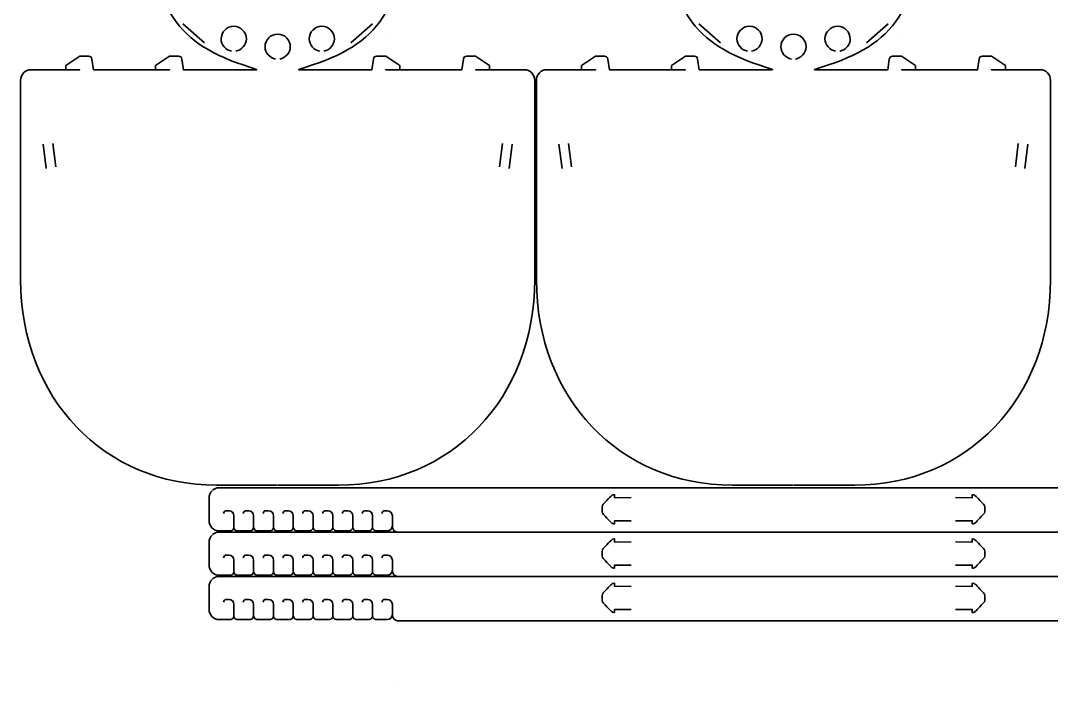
# Model space of a CAD drawing. Header units: inches. Extents: x 1974 to 3009, y -3124 to -2328.
# Drawn here: x 1974 to 2586, y -3124 to -2730 of the extents above; entities that cross this region are included whole.
import ezdxf

# ---------------------------------------------------------------- set-up
doc = ezdxf.new("R2010")
doc.units = ezdxf.units.IN
doc.header["$MEASUREMENT"] = 0
doc.layers.add('Layer 1', color=7, linetype='Continuous')

msp = doc.modelspace()

# ---------------------------------------------------------------- linework, layer by layer
at = {"layer": 'Layer 1', "color": 179, "lineweight": 35, "true_color": 0x231f20}
for points in [[(2083.16, -2743.72), (2070.25, -2732.26)], [(2169.93, -2743.72), (2182.85, -2732.26)], [(2389.58, -2743.72), (2376.67, -2732.26)], [(2476.35, -2743.72), (2489.27, -2732.26)], [(2190.6, -2740.58), (2190.6, -2740.58)], [(2497.02, -2740.58), (2497.02, -2740.58)], [(2114.05, -2759.41), (2114.05, -2759.41)], [(2420.47, -2759.41), (2420.47, -2759.41)], [(1987.24, -2803.79), (1989.09, -2818.29)], [(1992.98, -2803.4), (1994.68, -2817.3)], [(2260.11, -2803.4), (2258.41, -2817.3)], [(2265.85, -2803.79), (2264, -2818.29)], [(2293.66, -2803.79), (2295.51, -2818.29)], [(2299.4, -2803.4), (2301.1, -2817.3)], [(2566.53, -2803.4), (2564.83, -2817.3)], [(2572.27, -2803.79), (2570.42, -2818.29)], [(2087.93, -3035.94), (2087.93, -3035.94)], [(2197.61, -3123.82), (2197.61, -3123.82)]]:
    msp.add_lwpolyline(points, dxfattribs=at)
for points, knots in [([(2126.35, -2701.82), (2091.72, -2701.74), (2064.5, -2679.21), (2054.63, -2666.47), (2053.45, -2664.96), (2049.18, -2665.81), (2049.29, -2667.73), (2052.76, -2728.23), (2069.46, -2745.92), (2114.05, -2759.41), (2114.05, -2759.41), (2114.05, -2759.67), (2114.05, -2759.67), (2114.05, -2759.67), (2070.56, -2759.67), (2070.56, -2759.67), (2070.56, -2759.67), (2070.56, -2759.66), (2070.56, -2759.66), (2070.56, -2759.66), (2069.62, -2753.28), (2069.62, -2753.28), (2069.48, -2752.3), (2068.64, -2751.57), (2067.64, -2751.57), (2067.64, -2751.57), (2062.34, -2751.57), (2062.34, -2751.57), (2062.34, -2751.57), (2054.03, -2757.19), (2054.03, -2757.19), (2054.03, -2757.19), (2054.03, -2759.66), (2054.03, -2759.66), (2054.03, -2759.66), (2062.34, -2759.66), (2062.34, -2759.66), (2062.34, -2759.66), (2062.34, -2759.67), (2062.34, -2759.67), (2062.34, -2759.67), (2017.17, -2759.67), (2017.17, -2759.67), (2017.17, -2759.67), (2017.17, -2759.66), (2017.17, -2759.66), (2017.17, -2759.66), (2016.24, -2753.28), (2016.24, -2753.28), (2016.09, -2752.3), (2015.25, -2751.57), (2014.26, -2751.57), (2014.26, -2751.57), (2008.95, -2751.57), (2008.95, -2751.57), (2008.95, -2751.57), (2000.64, -2757.19), (2000.64, -2757.19), (2000.64, -2757.19), (2000.64, -2759.66), (2000.64, -2759.66), (2000.64, -2759.66), (2008.95, -2759.66), (2008.95, -2759.66), (2008.95, -2759.66), (2008.95, -2759.67), (2008.95, -2759.67), (2008.95, -2759.67), (1979.89, -2759.67), (1979.89, -2759.67), (1976.55, -2759.67), (1973.85, -2762.51), (1973.85, -2766.02), (1973.85, -2766.02), (1973.85, -2884.59), (1973.85, -2884.59), (1973.85, -2954.73), (2023.46, -3006.59), (2090.26, -3006.59), (2090.26, -3006.59), (2126.39, -3006.59), (2126.39, -3006.59)], [0, 0, 0, 0, 1, 1, 1, 2, 2, 2, 3, 3, 3, 4, 4, 4, 5, 5, 5, 6, 6, 6, 7, 7, 7, 8, 8, 8, 9, 9, 9, 10, 10, 10, 11, 11, 11, 12, 12, 12, 13, 13, 13, 14, 14, 14, 15, 15, 15, 16, 16, 16, 17, 17, 17, 18, 18, 18, 19, 19, 19, 20, 20, 20, 21, 21, 21, 22, 22, 22, 23, 23, 23, 24, 24, 24, 25, 25, 25, 26, 26, 26, 27, 27, 27, 27]), ([(2126.79, -3006.59), (2126.79, -3006.59), (2162.83, -3006.59), (2162.83, -3006.59), (2229.63, -3006.59), (2279.25, -2954.73), (2279.25, -2884.59), (2279.25, -2884.59), (2279.25, -2766.02), (2279.25, -2766.02), (2279.25, -2762.51), (2276.54, -2759.67), (2273.2, -2759.67), (2273.2, -2759.67), (2244.14, -2759.67), (2244.14, -2759.67), (2244.14, -2759.67), (2244.14, -2759.66), (2244.14, -2759.66), (2244.14, -2759.66), (2252.45, -2759.66), (2252.45, -2759.66), (2252.45, -2759.66), (2252.45, -2757.19), (2252.45, -2757.19), (2252.45, -2757.19), (2244.14, -2751.57), (2244.14, -2751.57), (2244.14, -2751.57), (2238.83, -2751.57), (2238.83, -2751.57), (2237.84, -2751.57), (2237, -2752.3), (2236.85, -2753.28), (2236.85, -2753.28), (2235.92, -2759.66), (2235.92, -2759.66), (2235.92, -2759.66), (2235.92, -2759.67), (2235.92, -2759.67), (2235.92, -2759.67), (2190.75, -2759.67), (2190.75, -2759.67), (2190.75, -2759.67), (2190.75, -2759.66), (2190.75, -2759.66), (2190.75, -2759.66), (2199.07, -2759.66), (2199.07, -2759.66), (2199.07, -2759.66), (2199.07, -2757.19), (2199.07, -2757.19), (2199.07, -2757.19), (2190.75, -2751.57), (2190.75, -2751.57), (2190.75, -2751.57), (2185.45, -2751.57), (2185.45, -2751.57), (2184.46, -2751.57), (2183.61, -2752.3), (2183.47, -2753.28), (2183.47, -2753.28), (2182.53, -2759.66), (2182.53, -2759.66), (2182.53, -2759.66), (2182.53, -2759.67), (2182.53, -2759.67), (2182.53, -2759.67), (2139.05, -2759.67), (2139.05, -2759.67), (2139.05, -2759.67), (2139.05, -2759.41), (2139.05, -2759.41), (2184.64, -2745.92), (2200.34, -2728.08), (2203.81, -2667.58), (2203.83, -2665.68), (2199.67, -2664.82), (2198.48, -2666.31), (2188.46, -2678.92), (2160.48, -2701.73), (2126.75, -2701.82)], [0, 0, 0, 0, 1, 1, 1, 2, 2, 2, 3, 3, 3, 4, 4, 4, 5, 5, 5, 6, 6, 6, 7, 7, 7, 8, 8, 8, 9, 9, 9, 10, 10, 10, 11, 11, 11, 12, 12, 12, 13, 13, 13, 14, 14, 14, 15, 15, 15, 16, 16, 16, 17, 17, 17, 18, 18, 18, 19, 19, 19, 20, 20, 20, 21, 21, 21, 22, 22, 22, 23, 23, 23, 24, 24, 24, 25, 25, 25, 26, 26, 26, 27, 27, 27, 27]), ([(2432.77, -2701.82), (2398.14, -2701.74), (2370.92, -2679.21), (2361.05, -2666.47), (2359.87, -2664.96), (2355.6, -2665.81), (2355.71, -2667.73), (2359.18, -2728.23), (2375.87, -2745.92), (2420.47, -2759.41), (2420.47, -2759.41), (2420.47, -2759.67), (2420.47, -2759.67), (2420.47, -2759.67), (2376.98, -2759.67), (2376.98, -2759.67), (2376.98, -2759.67), (2376.98, -2759.66), (2376.98, -2759.66), (2376.98, -2759.66), (2376.04, -2753.28), (2376.04, -2753.28), (2375.9, -2752.3), (2375.06, -2751.57), (2374.06, -2751.57), (2374.06, -2751.57), (2368.76, -2751.57), (2368.76, -2751.57), (2368.76, -2751.57), (2360.45, -2757.19), (2360.45, -2757.19), (2360.45, -2757.19), (2360.45, -2759.66), (2360.45, -2759.66), (2360.45, -2759.66), (2368.76, -2759.66), (2368.76, -2759.66), (2368.76, -2759.66), (2368.76, -2759.67), (2368.76, -2759.67), (2368.76, -2759.67), (2323.59, -2759.67), (2323.59, -2759.67), (2323.59, -2759.67), (2323.59, -2759.66), (2323.59, -2759.66), (2323.59, -2759.66), (2322.66, -2753.28), (2322.66, -2753.28), (2322.51, -2752.3), (2321.67, -2751.57), (2320.68, -2751.57), (2320.68, -2751.57), (2315.37, -2751.57), (2315.37, -2751.57), (2315.37, -2751.57), (2307.06, -2757.19), (2307.06, -2757.19), (2307.06, -2757.19), (2307.06, -2759.66), (2307.06, -2759.66), (2307.06, -2759.66), (2315.37, -2759.66), (2315.37, -2759.66), (2315.37, -2759.66), (2315.37, -2759.67), (2315.37, -2759.67), (2315.37, -2759.67), (2286.31, -2759.67), (2286.31, -2759.67), (2282.97, -2759.67), (2280.27, -2762.51), (2280.27, -2766.02), (2280.27, -2766.02), (2280.27, -2884.59), (2280.27, -2884.59), (2280.27, -2954.73), (2329.88, -3006.59), (2396.68, -3006.59), (2396.68, -3006.59), (2432.8, -3006.59), (2432.8, -3006.59)], [0, 0, 0, 0, 1, 1, 1, 2, 2, 2, 3, 3, 3, 4, 4, 4, 5, 5, 5, 6, 6, 6, 7, 7, 7, 8, 8, 8, 9, 9, 9, 10, 10, 10, 11, 11, 11, 12, 12, 12, 13, 13, 13, 14, 14, 14, 15, 15, 15, 16, 16, 16, 17, 17, 17, 18, 18, 18, 19, 19, 19, 20, 20, 20, 21, 21, 21, 22, 22, 22, 23, 23, 23, 24, 24, 24, 25, 25, 25, 26, 26, 26, 27, 27, 27, 27]), ([(2433.21, -3006.59), (2433.21, -3006.59), (2469.25, -3006.59), (2469.25, -3006.59), (2536.05, -3006.59), (2585.67, -2954.73), (2585.67, -2884.59), (2585.67, -2884.59), (2585.67, -2766.02), (2585.67, -2766.02), (2585.67, -2762.51), (2582.96, -2759.67), (2579.62, -2759.67), (2579.62, -2759.67), (2550.56, -2759.67), (2550.56, -2759.67), (2550.56, -2759.67), (2550.56, -2759.66), (2550.56, -2759.66), (2550.56, -2759.66), (2558.87, -2759.66), (2558.87, -2759.66), (2558.87, -2759.66), (2558.87, -2757.19), (2558.87, -2757.19), (2558.87, -2757.19), (2550.56, -2751.57), (2550.56, -2751.57), (2550.56, -2751.57), (2545.25, -2751.57), (2545.25, -2751.57), (2544.26, -2751.57), (2543.42, -2752.3), (2543.27, -2753.28), (2543.27, -2753.28), (2542.34, -2759.66), (2542.34, -2759.66), (2542.34, -2759.66), (2542.34, -2759.67), (2542.34, -2759.67), (2542.34, -2759.67), (2497.17, -2759.67), (2497.17, -2759.67), (2497.17, -2759.67), (2497.17, -2759.66), (2497.17, -2759.66), (2497.17, -2759.66), (2505.49, -2759.66), (2505.49, -2759.66), (2505.49, -2759.66), (2505.49, -2757.19), (2505.49, -2757.19), (2505.49, -2757.19), (2497.17, -2751.57), (2497.17, -2751.57), (2497.17, -2751.57), (2491.87, -2751.57), (2491.87, -2751.57), (2490.87, -2751.57), (2490.03, -2752.3), (2489.89, -2753.28), (2489.89, -2753.28), (2488.95, -2759.66), (2488.95, -2759.66), (2488.95, -2759.66), (2488.95, -2759.67), (2488.95, -2759.67), (2488.95, -2759.67), (2445.47, -2759.67), (2445.47, -2759.67), (2445.47, -2759.67), (2445.47, -2759.41), (2445.47, -2759.41), (2491.06, -2745.92), (2506.76, -2728.08), (2510.23, -2667.58), (2510.25, -2665.68), (2506.09, -2664.82), (2504.9, -2666.31), (2494.87, -2678.92), (2466.9, -2701.73), (2433.17, -2701.82)], [0, 0, 0, 0, 1, 1, 1, 2, 2, 2, 3, 3, 3, 4, 4, 4, 5, 5, 5, 6, 6, 6, 7, 7, 7, 8, 8, 8, 9, 9, 9, 10, 10, 10, 11, 11, 11, 12, 12, 12, 13, 13, 13, 14, 14, 14, 15, 15, 15, 16, 16, 16, 17, 17, 17, 18, 18, 18, 19, 19, 19, 20, 20, 20, 21, 21, 21, 22, 22, 22, 23, 23, 23, 24, 24, 24, 25, 25, 25, 26, 26, 26, 27, 27, 27, 27]), ([(2101.67, -2748.67), (2105.05, -2747.95), (2107.94, -2744.94), (2107.94, -2741.34), (2107.94, -2737.2), (2104.58, -2733.84), (2100.44, -2733.84), (2096.3, -2733.84), (2092.94, -2737.2), (2092.94, -2741.34), (2092.94, -2744.94), (2095.83, -2747.95), (2099.21, -2748.67)], [0, 0, 0, 0, 1, 1, 1, 2, 2, 2, 3, 3, 3, 4, 4, 4, 4]), ([(2153.99, -2748.67), (2157.38, -2747.95), (2160.26, -2744.94), (2160.26, -2741.34), (2160.26, -2737.2), (2156.91, -2733.84), (2152.76, -2733.84), (2148.62, -2733.84), (2145.26, -2737.2), (2145.26, -2741.34), (2145.26, -2744.94), (2148.15, -2747.95), (2151.54, -2748.67)], [0, 0, 0, 0, 1, 1, 1, 2, 2, 2, 3, 3, 3, 4, 4, 4, 4]), ([(2408.09, -2748.67), (2411.47, -2747.95), (2414.36, -2744.94), (2414.36, -2741.34), (2414.36, -2737.2), (2411, -2733.84), (2406.86, -2733.84), (2402.72, -2733.84), (2399.36, -2737.2), (2399.36, -2741.34), (2399.36, -2744.94), (2402.25, -2747.95), (2405.63, -2748.67)], [0, 0, 0, 0, 1, 1, 1, 2, 2, 2, 3, 3, 3, 4, 4, 4, 4]), ([(2460.41, -2748.67), (2463.8, -2747.95), (2466.68, -2744.94), (2466.68, -2741.34), (2466.68, -2737.2), (2463.33, -2733.84), (2459.18, -2733.84), (2455.04, -2733.84), (2451.68, -2737.2), (2451.68, -2741.34), (2451.68, -2744.94), (2454.57, -2747.95), (2457.95, -2748.67)], [0, 0, 0, 0, 1, 1, 1, 2, 2, 2, 3, 3, 3, 4, 4, 4, 4]), ([(2127.78, -2753.33), (2131.16, -2752.6), (2134.05, -2749.6), (2134.05, -2746), (2134.05, -2741.86), (2130.69, -2738.5), (2126.55, -2738.5), (2122.4, -2738.5), (2119.05, -2741.86), (2119.05, -2746), (2119.05, -2749.6), (2121.94, -2752.6), (2125.32, -2753.33)], [0, 0, 0, 0, 1, 1, 1, 2, 2, 2, 3, 3, 3, 4, 4, 4, 4]), ([(2434.19, -2753.33), (2437.58, -2752.6), (2440.47, -2749.6), (2440.47, -2746), (2440.47, -2741.86), (2437.11, -2738.5), (2432.97, -2738.5), (2428.82, -2738.5), (2425.47, -2741.86), (2425.47, -2746), (2425.47, -2749.6), (2428.35, -2752.6), (2431.74, -2753.33)], [0, 0, 0, 0, 1, 1, 1, 2, 2, 2, 3, 3, 3, 4, 4, 4, 4]), ([(2094.38, -3023.49), (2094.38, -3022.55), (2095.14, -3021.79), (2096.07, -3021.79), (2096.07, -3021.79), (2097.56, -3021.79), (2097.56, -3021.79), (2099.2, -3021.79), (2100.52, -3023.12), (2100.52, -3024.76), (2100.52, -3024.76), (2100.52, -3031.52), (2100.52, -3031.52), (2100.52, -3033.16), (2099.2, -3033.78), (2097.56, -3033.78), (2097.56, -3033.78), (2097.43, -3033.78), (2097.43, -3033.78), (2097.43, -3033.78), (2091.72, -3033.78), (2091.72, -3033.78), (2091.72, -3033.78), (2091.68, -3033.78), (2091.68, -3033.78), (2091.68, -3033.78), (2091.72, -3033.78), (2091.72, -3033.78), (2088.43, -3033.78), (2085.77, -3030.93), (2085.77, -3027.43), (2085.77, -3027.43), (2085.77, -3014.49), (2085.77, -3014.49), (2085.77, -3012.67), (2086.49, -3011.03), (2087.64, -3009.87)], [0, 0, 0, 0, 1, 1, 1, 2, 2, 2, 3, 3, 3, 4, 4, 4, 5, 5, 5, 6, 6, 6, 7, 7, 7, 8, 8, 8, 9, 9, 9, 10, 10, 10, 11, 11, 11, 12, 12, 12, 12]), ([(2670.93, -3011.46), (2670.93, -3009.83), (2669.6, -3008.15), (2667.96, -3008.15), (2667.96, -3008.15), (2091.72, -3008.14), (2091.72, -3008.14), (2090.28, -3008.14), (2088.96, -3008.69), (2087.93, -3009.6)], [0, 0, 0, 0, 1, 1, 1, 2, 2, 2, 3, 3, 3, 3]), ([(2336.63, -3013.96), (2336.63, -3013.96), (2326.67, -3014.07), (2326.67, -3014.07), (2326.67, -3014.07), (2326.67, -3012.3), (2326.67, -3012.3), (2326.67, -3012.09), (2325.75, -3012.3), (2325.55, -3012.38), (2324.45, -3012.83), (2321.54, -3016.44), (2319.9, -3017.97), (2319.49, -3018.34), (2319.26, -3018.87), (2319.26, -3019.43), (2319.26, -3019.43), (2319.26, -3022.37), (2319.26, -3022.37), (2319.26, -3022.93), (2319.49, -3023.46), (2319.9, -3023.83), (2321.54, -3025.36), (2324.45, -3028.97), (2325.55, -3029.42), (2325.75, -3029.5), (2326.67, -3029.71), (2326.67, -3029.5), (2326.67, -3029.5), (2326.67, -3027.73), (2326.67, -3027.73), (2326.67, -3027.73), (2336.63, -3027.84), (2336.63, -3027.84)], [0, 0, 0, 0, 1, 1, 1, 2, 2, 2, 3, 3, 3, 4, 4, 4, 5, 5, 5, 6, 6, 6, 7, 7, 7, 8, 8, 8, 9, 9, 9, 10, 10, 10, 11, 11, 11, 11]), ([(2529.19, -3013.96), (2529.19, -3013.96), (2539.16, -3014.07), (2539.16, -3014.07), (2539.16, -3014.07), (2539.16, -3012.3), (2539.16, -3012.3), (2539.16, -3012.09), (2540.08, -3012.3), (2540.28, -3012.38), (2541.38, -3012.83), (2544.29, -3016.44), (2545.93, -3017.97), (2546.34, -3018.34), (2546.57, -3018.87), (2546.57, -3019.43), (2546.57, -3019.43), (2546.57, -3022.37), (2546.57, -3022.37), (2546.57, -3022.93), (2546.34, -3023.46), (2545.93, -3023.83), (2544.29, -3025.36), (2541.38, -3028.97), (2540.28, -3029.42), (2540.08, -3029.5), (2539.16, -3029.71), (2539.16, -3029.5), (2539.16, -3029.5), (2539.16, -3027.73), (2539.16, -3027.73), (2539.16, -3027.73), (2529.19, -3027.84), (2529.19, -3027.84)], [0, 0, 0, 0, 1, 1, 1, 2, 2, 2, 3, 3, 3, 4, 4, 4, 5, 5, 5, 6, 6, 6, 7, 7, 7, 8, 8, 8, 9, 9, 9, 10, 10, 10, 11, 11, 11, 11]), ([(2106.15, -3023.49), (2106.15, -3022.55), (2106.91, -3021.79), (2107.84, -3021.79), (2107.84, -3021.79), (2109.33, -3021.79), (2109.33, -3021.79), (2110.96, -3021.79), (2112.29, -3023.12), (2112.29, -3024.76), (2112.29, -3024.76), (2112.29, -3031.52), (2112.29, -3031.52), (2112.29, -3033.16), (2110.96, -3033.78), (2109.33, -3033.78), (2109.33, -3033.78), (2109.2, -3033.78), (2109.2, -3033.78), (2109.2, -3033.78), (2109.33, -3033.78), (2109.33, -3033.78), (2109.33, -3033.78), (2103.49, -3033.78), (2103.49, -3033.78), (2101.85, -3033.78), (2100.52, -3033.16), (2100.52, -3031.52)], [0, 0, 0, 0, 1, 1, 1, 2, 2, 2, 3, 3, 3, 4, 4, 4, 5, 5, 5, 6, 6, 6, 7, 7, 7, 8, 8, 8, 9, 9, 9, 9]), ([(2117.92, -3023.49), (2117.92, -3022.55), (2118.68, -3021.79), (2119.61, -3021.79), (2119.61, -3021.79), (2121.1, -3021.79), (2121.1, -3021.79), (2122.73, -3021.79), (2124.06, -3023.12), (2124.06, -3024.76), (2124.06, -3024.76), (2124.06, -3031.52), (2124.06, -3031.52), (2124.06, -3033.16), (2122.73, -3033.78), (2121.1, -3033.78), (2121.1, -3033.78), (2120.97, -3033.78), (2120.97, -3033.78), (2120.97, -3033.78), (2121.1, -3033.78), (2121.1, -3033.78), (2121.1, -3033.78), (2115.26, -3033.78), (2115.26, -3033.78), (2113.62, -3033.78), (2112.29, -3033.16), (2112.29, -3031.52)], [0, 0, 0, 0, 1, 1, 1, 2, 2, 2, 3, 3, 3, 4, 4, 4, 5, 5, 5, 6, 6, 6, 7, 7, 7, 8, 8, 8, 9, 9, 9, 9]), ([(2129.68, -3023.49), (2129.68, -3022.55), (2130.45, -3021.79), (2131.38, -3021.79), (2131.38, -3021.79), (2132.87, -3021.79), (2132.87, -3021.79), (2134.5, -3021.79), (2135.83, -3023.12), (2135.83, -3024.76), (2135.83, -3024.76), (2135.83, -3031.52), (2135.83, -3031.52), (2135.83, -3033.16), (2134.5, -3033.78), (2132.87, -3033.78), (2132.87, -3033.78), (2132.74, -3033.78), (2132.74, -3033.78), (2132.74, -3033.78), (2132.87, -3033.78), (2132.87, -3033.78), (2132.87, -3033.78), (2127.03, -3033.78), (2127.03, -3033.78), (2125.39, -3033.78), (2124.06, -3033.16), (2124.06, -3031.52)], [0, 0, 0, 0, 1, 1, 1, 2, 2, 2, 3, 3, 3, 4, 4, 4, 5, 5, 5, 6, 6, 6, 7, 7, 7, 8, 8, 8, 9, 9, 9, 9]), ([(2141.45, -3023.49), (2141.45, -3022.55), (2142.21, -3021.79), (2143.15, -3021.79), (2143.15, -3021.79), (2144.64, -3021.79), (2144.64, -3021.79), (2146.27, -3021.79), (2147.6, -3023.12), (2147.6, -3024.76), (2147.6, -3024.76), (2147.6, -3031.52), (2147.6, -3031.52), (2147.6, -3033.16), (2146.27, -3033.78), (2144.64, -3033.78), (2144.64, -3033.78), (2144.51, -3033.78), (2144.51, -3033.78), (2144.51, -3033.78), (2144.64, -3033.78), (2144.64, -3033.78), (2144.64, -3033.78), (2138.8, -3033.78), (2138.8, -3033.78), (2137.16, -3033.78), (2135.83, -3033.16), (2135.83, -3031.52)], [0, 0, 0, 0, 1, 1, 1, 2, 2, 2, 3, 3, 3, 4, 4, 4, 5, 5, 5, 6, 6, 6, 7, 7, 7, 8, 8, 8, 9, 9, 9, 9]), ([(2153.22, -3023.49), (2153.22, -3022.55), (2153.98, -3021.79), (2154.92, -3021.79), (2154.92, -3021.79), (2156.4, -3021.79), (2156.4, -3021.79), (2158.04, -3021.79), (2159.37, -3023.12), (2159.37, -3024.76), (2159.37, -3024.76), (2159.37, -3031.52), (2159.37, -3031.52), (2159.37, -3033.16), (2158.04, -3033.78), (2156.4, -3033.78), (2156.4, -3033.78), (2156.28, -3033.78), (2156.28, -3033.78), (2156.28, -3033.78), (2156.4, -3033.78), (2156.4, -3033.78), (2156.4, -3033.78), (2150.57, -3033.78), (2150.57, -3033.78), (2148.93, -3033.78), (2147.6, -3033.16), (2147.6, -3031.52)], [0, 0, 0, 0, 1, 1, 1, 2, 2, 2, 3, 3, 3, 4, 4, 4, 5, 5, 5, 6, 6, 6, 7, 7, 7, 8, 8, 8, 9, 9, 9, 9]), ([(2164.99, -3023.49), (2164.99, -3022.55), (2165.75, -3021.79), (2166.69, -3021.79), (2166.69, -3021.79), (2168.17, -3021.79), (2168.17, -3021.79), (2169.81, -3021.79), (2171.14, -3023.12), (2171.14, -3024.76), (2171.14, -3024.76), (2171.14, -3031.52), (2171.14, -3031.52), (2171.14, -3033.16), (2169.81, -3033.78), (2168.17, -3033.78), (2168.17, -3033.78), (2168.04, -3033.78), (2168.04, -3033.78), (2168.04, -3033.78), (2168.17, -3033.78), (2168.17, -3033.78), (2168.17, -3033.78), (2162.34, -3033.78), (2162.34, -3033.78), (2160.7, -3033.78), (2159.37, -3033.16), (2159.37, -3031.52)], [0, 0, 0, 0, 1, 1, 1, 2, 2, 2, 3, 3, 3, 4, 4, 4, 5, 5, 5, 6, 6, 6, 7, 7, 7, 8, 8, 8, 9, 9, 9, 9]), ([(2176.76, -3023.49), (2176.76, -3022.55), (2177.52, -3021.79), (2178.46, -3021.79), (2178.46, -3021.79), (2179.94, -3021.79), (2179.94, -3021.79), (2181.58, -3021.79), (2182.91, -3023.12), (2182.91, -3024.76), (2182.91, -3024.76), (2182.91, -3031.52), (2182.91, -3031.52), (2182.91, -3033.16), (2181.58, -3033.78), (2179.94, -3033.78), (2179.94, -3033.78), (2179.81, -3033.78), (2179.81, -3033.78), (2179.81, -3033.78), (2179.94, -3033.78), (2179.94, -3033.78), (2179.94, -3033.78), (2174.11, -3033.78), (2174.11, -3033.78), (2172.47, -3033.78), (2171.14, -3033.16), (2171.14, -3031.52)], [0, 0, 0, 0, 1, 1, 1, 2, 2, 2, 3, 3, 3, 4, 4, 4, 5, 5, 5, 6, 6, 6, 7, 7, 7, 8, 8, 8, 9, 9, 9, 9]), ([(2188.53, -3023.49), (2188.53, -3022.55), (2189.29, -3021.79), (2190.23, -3021.79), (2190.23, -3021.79), (2191.71, -3021.79), (2191.71, -3021.79), (2193.35, -3021.79), (2194.68, -3023.12), (2194.68, -3024.76), (2194.68, -3024.76), (2194.68, -3030.82), (2194.68, -3030.82), (2194.68, -3032.46), (2193.35, -3033.78), (2191.71, -3033.78), (2191.71, -3033.78), (2191.58, -3033.78), (2191.58, -3033.78), (2191.58, -3033.78), (2191.71, -3033.78), (2191.71, -3033.78), (2191.71, -3033.78), (2185.87, -3033.78), (2185.87, -3033.78), (2184.24, -3033.78), (2182.91, -3033.16), (2182.91, -3031.52)], [0, 0, 0, 0, 1, 1, 1, 2, 2, 2, 3, 3, 3, 4, 4, 4, 5, 5, 5, 6, 6, 6, 7, 7, 7, 8, 8, 8, 9, 9, 9, 9]), ([(2094.38, -3049.84), (2094.38, -3048.9), (2095.14, -3048.14), (2096.07, -3048.14), (2096.07, -3048.14), (2097.56, -3048.14), (2097.56, -3048.14), (2099.2, -3048.14), (2100.52, -3049.47), (2100.52, -3051.11), (2100.52, -3051.11), (2100.52, -3057.87), (2100.52, -3057.87), (2100.52, -3059.51), (2099.2, -3060.13), (2097.56, -3060.13), (2097.56, -3060.13), (2097.43, -3060.13), (2097.43, -3060.13), (2097.43, -3060.13), (2091.72, -3060.13), (2091.72, -3060.13), (2091.72, -3060.13), (2091.68, -3060.12), (2091.68, -3060.12), (2091.68, -3060.12), (2091.72, -3060.12), (2091.72, -3060.12), (2088.43, -3060.12), (2085.77, -3057.28), (2085.77, -3053.77), (2085.77, -3053.77), (2085.77, -3040.84), (2085.77, -3040.84), (2085.77, -3039.02), (2086.49, -3037.38), (2087.64, -3036.22)], [0, 0, 0, 0, 1, 1, 1, 2, 2, 2, 3, 3, 3, 4, 4, 4, 5, 5, 5, 6, 6, 6, 7, 7, 7, 8, 8, 8, 9, 9, 9, 10, 10, 10, 11, 11, 11, 12, 12, 12, 12]), ([(2670.93, -3037.81), (2670.93, -3036.17), (2669.6, -3034.49), (2667.96, -3034.49), (2667.96, -3034.49), (2091.72, -3034.49), (2091.72, -3034.49), (2090.28, -3034.49), (2088.96, -3035.03), (2087.93, -3035.94)], [0, 0, 0, 0, 1, 1, 1, 2, 2, 2, 3, 3, 3, 3]), ([(2197.61, -3034.48), (2197.61, -3034.48), (2197.64, -3034.48), (2197.64, -3034.48), (2196.01, -3034.48), (2194.68, -3032.8), (2194.68, -3031.16)], [0, 0, 0, 0, 1, 1, 1, 2, 2, 2, 2]), ([(2336.63, -3040.31), (2336.63, -3040.31), (2326.67, -3040.41), (2326.67, -3040.41), (2326.67, -3040.41), (2326.67, -3038.65), (2326.67, -3038.65), (2326.67, -3038.44), (2325.75, -3038.64), (2325.55, -3038.73), (2324.45, -3039.18), (2321.54, -3042.79), (2319.9, -3044.31), (2319.49, -3044.69), (2319.26, -3045.22), (2319.26, -3045.78), (2319.26, -3045.78), (2319.26, -3048.72), (2319.26, -3048.72), (2319.26, -3049.27), (2319.49, -3049.8), (2319.9, -3050.18), (2321.54, -3051.71), (2324.45, -3055.31), (2325.55, -3055.77), (2325.75, -3055.85), (2326.67, -3056.06), (2326.67, -3055.84), (2326.67, -3055.84), (2326.67, -3054.08), (2326.67, -3054.08), (2326.67, -3054.08), (2336.63, -3054.19), (2336.63, -3054.19)], [0, 0, 0, 0, 1, 1, 1, 2, 2, 2, 3, 3, 3, 4, 4, 4, 5, 5, 5, 6, 6, 6, 7, 7, 7, 8, 8, 8, 9, 9, 9, 10, 10, 10, 11, 11, 11, 11]), ([(2529.19, -3040.31), (2529.19, -3040.31), (2539.16, -3040.41), (2539.16, -3040.41), (2539.16, -3040.41), (2539.16, -3038.65), (2539.16, -3038.65), (2539.16, -3038.44), (2540.08, -3038.64), (2540.28, -3038.73), (2541.38, -3039.18), (2544.29, -3042.79), (2545.93, -3044.31), (2546.34, -3044.69), (2546.57, -3045.22), (2546.57, -3045.78), (2546.57, -3045.78), (2546.57, -3048.72), (2546.57, -3048.72), (2546.57, -3049.27), (2546.34, -3049.8), (2545.93, -3050.18), (2544.29, -3051.71), (2541.38, -3055.31), (2540.28, -3055.77), (2540.08, -3055.85), (2539.16, -3056.06), (2539.16, -3055.84), (2539.16, -3055.84), (2539.16, -3054.08), (2539.16, -3054.08), (2539.16, -3054.08), (2529.19, -3054.19), (2529.19, -3054.19)], [0, 0, 0, 0, 1, 1, 1, 2, 2, 2, 3, 3, 3, 4, 4, 4, 5, 5, 5, 6, 6, 6, 7, 7, 7, 8, 8, 8, 9, 9, 9, 10, 10, 10, 11, 11, 11, 11]), ([(2106.15, -3049.84), (2106.15, -3048.9), (2106.91, -3048.14), (2107.84, -3048.14), (2107.84, -3048.14), (2109.33, -3048.14), (2109.33, -3048.14), (2110.96, -3048.14), (2112.29, -3049.47), (2112.29, -3051.11), (2112.29, -3051.11), (2112.29, -3057.87), (2112.29, -3057.87), (2112.29, -3059.51), (2110.96, -3060.13), (2109.33, -3060.13), (2109.33, -3060.13), (2109.2, -3060.13), (2109.2, -3060.13), (2109.2, -3060.13), (2109.33, -3060.13), (2109.33, -3060.13), (2109.33, -3060.13), (2103.49, -3060.13), (2103.49, -3060.13), (2101.85, -3060.13), (2100.52, -3059.51), (2100.52, -3057.87)], [0, 0, 0, 0, 1, 1, 1, 2, 2, 2, 3, 3, 3, 4, 4, 4, 5, 5, 5, 6, 6, 6, 7, 7, 7, 8, 8, 8, 9, 9, 9, 9]), ([(2117.92, -3049.84), (2117.92, -3048.9), (2118.68, -3048.14), (2119.61, -3048.14), (2119.61, -3048.14), (2121.1, -3048.14), (2121.1, -3048.14), (2122.73, -3048.14), (2124.06, -3049.47), (2124.06, -3051.11), (2124.06, -3051.11), (2124.06, -3057.87), (2124.06, -3057.87), (2124.06, -3059.51), (2122.73, -3060.13), (2121.1, -3060.13), (2121.1, -3060.13), (2120.97, -3060.13), (2120.97, -3060.13), (2120.97, -3060.13), (2121.1, -3060.13), (2121.1, -3060.13), (2121.1, -3060.13), (2115.26, -3060.13), (2115.26, -3060.13), (2113.62, -3060.13), (2112.29, -3059.51), (2112.29, -3057.87)], [0, 0, 0, 0, 1, 1, 1, 2, 2, 2, 3, 3, 3, 4, 4, 4, 5, 5, 5, 6, 6, 6, 7, 7, 7, 8, 8, 8, 9, 9, 9, 9]), ([(2129.68, -3049.84), (2129.68, -3048.9), (2130.45, -3048.14), (2131.38, -3048.14), (2131.38, -3048.14), (2132.87, -3048.14), (2132.87, -3048.14), (2134.5, -3048.14), (2135.83, -3049.47), (2135.83, -3051.11), (2135.83, -3051.11), (2135.83, -3057.87), (2135.83, -3057.87), (2135.83, -3059.51), (2134.5, -3060.13), (2132.87, -3060.13), (2132.87, -3060.13), (2132.74, -3060.13), (2132.74, -3060.13), (2132.74, -3060.13), (2132.87, -3060.13), (2132.87, -3060.13), (2132.87, -3060.13), (2127.03, -3060.13), (2127.03, -3060.13), (2125.39, -3060.13), (2124.06, -3059.51), (2124.06, -3057.87)], [0, 0, 0, 0, 1, 1, 1, 2, 2, 2, 3, 3, 3, 4, 4, 4, 5, 5, 5, 6, 6, 6, 7, 7, 7, 8, 8, 8, 9, 9, 9, 9]), ([(2141.45, -3049.84), (2141.45, -3048.9), (2142.21, -3048.14), (2143.15, -3048.14), (2143.15, -3048.14), (2144.64, -3048.14), (2144.64, -3048.14), (2146.27, -3048.14), (2147.6, -3049.47), (2147.6, -3051.11), (2147.6, -3051.11), (2147.6, -3057.87), (2147.6, -3057.87), (2147.6, -3059.51), (2146.27, -3060.13), (2144.64, -3060.13), (2144.64, -3060.13), (2144.51, -3060.13), (2144.51, -3060.13), (2144.51, -3060.13), (2144.64, -3060.13), (2144.64, -3060.13), (2144.64, -3060.13), (2138.8, -3060.13), (2138.8, -3060.13), (2137.16, -3060.13), (2135.83, -3059.51), (2135.83, -3057.87)], [0, 0, 0, 0, 1, 1, 1, 2, 2, 2, 3, 3, 3, 4, 4, 4, 5, 5, 5, 6, 6, 6, 7, 7, 7, 8, 8, 8, 9, 9, 9, 9]), ([(2153.22, -3049.84), (2153.22, -3048.9), (2153.98, -3048.14), (2154.92, -3048.14), (2154.92, -3048.14), (2156.4, -3048.14), (2156.4, -3048.14), (2158.04, -3048.14), (2159.37, -3049.47), (2159.37, -3051.11), (2159.37, -3051.11), (2159.37, -3057.87), (2159.37, -3057.87), (2159.37, -3059.51), (2158.04, -3060.13), (2156.4, -3060.13), (2156.4, -3060.13), (2156.28, -3060.13), (2156.28, -3060.13), (2156.28, -3060.13), (2156.4, -3060.13), (2156.4, -3060.13), (2156.4, -3060.13), (2150.57, -3060.13), (2150.57, -3060.13), (2148.93, -3060.13), (2147.6, -3059.51), (2147.6, -3057.87)], [0, 0, 0, 0, 1, 1, 1, 2, 2, 2, 3, 3, 3, 4, 4, 4, 5, 5, 5, 6, 6, 6, 7, 7, 7, 8, 8, 8, 9, 9, 9, 9]), ([(2164.99, -3049.84), (2164.99, -3048.9), (2165.75, -3048.14), (2166.69, -3048.14), (2166.69, -3048.14), (2168.17, -3048.14), (2168.17, -3048.14), (2169.81, -3048.14), (2171.14, -3049.47), (2171.14, -3051.11), (2171.14, -3051.11), (2171.14, -3057.87), (2171.14, -3057.87), (2171.14, -3059.51), (2169.81, -3060.13), (2168.17, -3060.13), (2168.17, -3060.13), (2168.04, -3060.13), (2168.04, -3060.13), (2168.04, -3060.13), (2168.17, -3060.13), (2168.17, -3060.13), (2168.17, -3060.13), (2162.34, -3060.13), (2162.34, -3060.13), (2160.7, -3060.13), (2159.37, -3059.51), (2159.37, -3057.87)], [0, 0, 0, 0, 1, 1, 1, 2, 2, 2, 3, 3, 3, 4, 4, 4, 5, 5, 5, 6, 6, 6, 7, 7, 7, 8, 8, 8, 9, 9, 9, 9]), ([(2176.76, -3049.84), (2176.76, -3048.9), (2177.52, -3048.14), (2178.46, -3048.14), (2178.46, -3048.14), (2179.94, -3048.14), (2179.94, -3048.14), (2181.58, -3048.14), (2182.91, -3049.47), (2182.91, -3051.11), (2182.91, -3051.11), (2182.91, -3057.87), (2182.91, -3057.87), (2182.91, -3059.51), (2181.58, -3060.13), (2179.94, -3060.13), (2179.94, -3060.13), (2179.81, -3060.13), (2179.81, -3060.13), (2179.81, -3060.13), (2179.94, -3060.13), (2179.94, -3060.13), (2179.94, -3060.13), (2174.11, -3060.13), (2174.11, -3060.13), (2172.47, -3060.13), (2171.14, -3059.51), (2171.14, -3057.87)], [0, 0, 0, 0, 1, 1, 1, 2, 2, 2, 3, 3, 3, 4, 4, 4, 5, 5, 5, 6, 6, 6, 7, 7, 7, 8, 8, 8, 9, 9, 9, 9]), ([(2188.53, -3049.84), (2188.53, -3048.9), (2189.29, -3048.14), (2190.23, -3048.14), (2190.23, -3048.14), (2191.71, -3048.14), (2191.71, -3048.14), (2193.35, -3048.14), (2194.68, -3049.47), (2194.68, -3051.11), (2194.68, -3051.11), (2194.68, -3057.17), (2194.68, -3057.17), (2194.68, -3058.8), (2193.35, -3060.13), (2191.71, -3060.13), (2191.71, -3060.13), (2191.58, -3060.13), (2191.58, -3060.13), (2191.58, -3060.13), (2191.71, -3060.13), (2191.71, -3060.13), (2191.71, -3060.13), (2185.87, -3060.13), (2185.87, -3060.13), (2184.24, -3060.13), (2182.91, -3059.51), (2182.91, -3057.87)], [0, 0, 0, 0, 1, 1, 1, 2, 2, 2, 3, 3, 3, 4, 4, 4, 5, 5, 5, 6, 6, 6, 7, 7, 7, 8, 8, 8, 9, 9, 9, 9]), ([(2670.93, -3064.16), (2670.93, -3062.52), (2669.6, -3060.84), (2667.96, -3060.84), (2667.96, -3060.84), (2091.72, -3060.84), (2091.72, -3060.84), (2090.28, -3060.84), (2088.96, -3061.38), (2087.93, -3062.29)], [0, 0, 0, 0, 1, 1, 1, 2, 2, 2, 3, 3, 3, 3]), ([(2197.61, -3060.83), (2197.61, -3060.83), (2197.64, -3060.83), (2197.64, -3060.83), (2196.01, -3060.83), (2194.68, -3059.15), (2194.68, -3057.51)], [0, 0, 0, 0, 1, 1, 1, 2, 2, 2, 2]), ([(2094.38, -3076.19), (2094.38, -3075.25), (2095.14, -3074.49), (2096.07, -3074.49), (2096.07, -3074.49), (2097.56, -3074.49), (2097.56, -3074.49), (2099.2, -3074.49), (2100.52, -3075.82), (2100.52, -3077.45), (2100.52, -3077.45), (2100.52, -3084.22), (2100.52, -3084.22), (2100.52, -3085.86), (2099.2, -3086.48), (2097.56, -3086.48), (2097.56, -3086.48), (2097.43, -3086.48), (2097.43, -3086.48), (2097.43, -3086.48), (2091.72, -3086.48), (2091.72, -3086.48), (2091.72, -3086.48), (2091.68, -3086.47), (2091.68, -3086.47), (2091.68, -3086.47), (2091.72, -3086.47), (2091.72, -3086.47), (2088.43, -3086.47), (2085.77, -3083.63), (2085.77, -3080.12), (2085.77, -3080.12), (2085.77, -3067.19), (2085.77, -3067.19), (2085.77, -3065.37), (2086.49, -3063.73), (2087.64, -3062.57)], [0, 0, 0, 0, 1, 1, 1, 2, 2, 2, 3, 3, 3, 4, 4, 4, 5, 5, 5, 6, 6, 6, 7, 7, 7, 8, 8, 8, 9, 9, 9, 10, 10, 10, 11, 11, 11, 12, 12, 12, 12]), ([(2336.63, -3066.66), (2336.63, -3066.66), (2326.67, -3066.76), (2326.67, -3066.76), (2326.67, -3066.76), (2326.67, -3065), (2326.67, -3065), (2326.67, -3064.79), (2325.75, -3064.99), (2325.55, -3065.07), (2324.45, -3065.53), (2321.54, -3069.14), (2319.9, -3070.66), (2319.49, -3071.04), (2319.26, -3071.57), (2319.26, -3072.12), (2319.26, -3072.12), (2319.26, -3075.07), (2319.26, -3075.07), (2319.26, -3075.62), (2319.49, -3076.15), (2319.9, -3076.53), (2321.54, -3078.05), (2324.45, -3081.66), (2325.55, -3082.12), (2325.75, -3082.2), (2326.67, -3082.41), (2326.67, -3082.19), (2326.67, -3082.19), (2326.67, -3080.43), (2326.67, -3080.43), (2326.67, -3080.43), (2336.63, -3080.53), (2336.63, -3080.53)], [0, 0, 0, 0, 1, 1, 1, 2, 2, 2, 3, 3, 3, 4, 4, 4, 5, 5, 5, 6, 6, 6, 7, 7, 7, 8, 8, 8, 9, 9, 9, 10, 10, 10, 11, 11, 11, 11]), ([(2529.19, -3066.66), (2529.19, -3066.66), (2539.16, -3066.76), (2539.16, -3066.76), (2539.16, -3066.76), (2539.16, -3065), (2539.16, -3065), (2539.16, -3064.79), (2540.08, -3064.99), (2540.28, -3065.07), (2541.38, -3065.53), (2544.29, -3069.14), (2545.93, -3070.66), (2546.34, -3071.04), (2546.57, -3071.57), (2546.57, -3072.12), (2546.57, -3072.12), (2546.57, -3075.07), (2546.57, -3075.07), (2546.57, -3075.62), (2546.34, -3076.15), (2545.93, -3076.53), (2544.29, -3078.05), (2541.38, -3081.66), (2540.28, -3082.12), (2540.08, -3082.2), (2539.16, -3082.41), (2539.16, -3082.19), (2539.16, -3082.19), (2539.16, -3080.43), (2539.16, -3080.43), (2539.16, -3080.43), (2529.19, -3080.53), (2529.19, -3080.53)], [0, 0, 0, 0, 1, 1, 1, 2, 2, 2, 3, 3, 3, 4, 4, 4, 5, 5, 5, 6, 6, 6, 7, 7, 7, 8, 8, 8, 9, 9, 9, 10, 10, 10, 11, 11, 11, 11]), ([(2106.15, -3076.19), (2106.15, -3075.25), (2106.91, -3074.49), (2107.84, -3074.49), (2107.84, -3074.49), (2109.33, -3074.49), (2109.33, -3074.49), (2110.96, -3074.49), (2112.29, -3075.82), (2112.29, -3077.45), (2112.29, -3077.45), (2112.29, -3084.22), (2112.29, -3084.22), (2112.29, -3085.86), (2110.96, -3086.48), (2109.33, -3086.48), (2109.33, -3086.48), (2109.2, -3086.48), (2109.2, -3086.48), (2109.2, -3086.48), (2109.33, -3086.48), (2109.33, -3086.48), (2109.33, -3086.48), (2103.49, -3086.48), (2103.49, -3086.48), (2101.85, -3086.48), (2100.52, -3085.86), (2100.52, -3084.22)], [0, 0, 0, 0, 1, 1, 1, 2, 2, 2, 3, 3, 3, 4, 4, 4, 5, 5, 5, 6, 6, 6, 7, 7, 7, 8, 8, 8, 9, 9, 9, 9]), ([(2117.92, -3076.19), (2117.92, -3075.25), (2118.68, -3074.49), (2119.61, -3074.49), (2119.61, -3074.49), (2121.1, -3074.49), (2121.1, -3074.49), (2122.73, -3074.49), (2124.06, -3075.82), (2124.06, -3077.45), (2124.06, -3077.45), (2124.06, -3084.22), (2124.06, -3084.22), (2124.06, -3085.86), (2122.73, -3086.48), (2121.1, -3086.48), (2121.1, -3086.48), (2120.97, -3086.48), (2120.97, -3086.48), (2120.97, -3086.48), (2121.1, -3086.48), (2121.1, -3086.48), (2121.1, -3086.48), (2115.26, -3086.48), (2115.26, -3086.48), (2113.62, -3086.48), (2112.29, -3085.86), (2112.29, -3084.22)], [0, 0, 0, 0, 1, 1, 1, 2, 2, 2, 3, 3, 3, 4, 4, 4, 5, 5, 5, 6, 6, 6, 7, 7, 7, 8, 8, 8, 9, 9, 9, 9]), ([(2129.68, -3076.19), (2129.68, -3075.25), (2130.45, -3074.49), (2131.38, -3074.49), (2131.38, -3074.49), (2132.87, -3074.49), (2132.87, -3074.49), (2134.5, -3074.49), (2135.83, -3075.82), (2135.83, -3077.45), (2135.83, -3077.45), (2135.83, -3084.22), (2135.83, -3084.22), (2135.83, -3085.86), (2134.5, -3086.48), (2132.87, -3086.48), (2132.87, -3086.48), (2132.74, -3086.48), (2132.74, -3086.48), (2132.74, -3086.48), (2132.87, -3086.48), (2132.87, -3086.48), (2132.87, -3086.48), (2127.03, -3086.48), (2127.03, -3086.48), (2125.39, -3086.48), (2124.06, -3085.86), (2124.06, -3084.22)], [0, 0, 0, 0, 1, 1, 1, 2, 2, 2, 3, 3, 3, 4, 4, 4, 5, 5, 5, 6, 6, 6, 7, 7, 7, 8, 8, 8, 9, 9, 9, 9]), ([(2141.45, -3076.19), (2141.45, -3075.25), (2142.21, -3074.49), (2143.15, -3074.49), (2143.15, -3074.49), (2144.64, -3074.49), (2144.64, -3074.49), (2146.27, -3074.49), (2147.6, -3075.82), (2147.6, -3077.45), (2147.6, -3077.45), (2147.6, -3084.22), (2147.6, -3084.22), (2147.6, -3085.86), (2146.27, -3086.48), (2144.64, -3086.48), (2144.64, -3086.48), (2144.51, -3086.48), (2144.51, -3086.48), (2144.51, -3086.48), (2144.64, -3086.48), (2144.64, -3086.48), (2144.64, -3086.48), (2138.8, -3086.48), (2138.8, -3086.48), (2137.16, -3086.48), (2135.83, -3085.86), (2135.83, -3084.22)], [0, 0, 0, 0, 1, 1, 1, 2, 2, 2, 3, 3, 3, 4, 4, 4, 5, 5, 5, 6, 6, 6, 7, 7, 7, 8, 8, 8, 9, 9, 9, 9]), ([(2153.22, -3076.19), (2153.22, -3075.25), (2153.98, -3074.49), (2154.92, -3074.49), (2154.92, -3074.49), (2156.4, -3074.49), (2156.4, -3074.49), (2158.04, -3074.49), (2159.37, -3075.82), (2159.37, -3077.45), (2159.37, -3077.45), (2159.37, -3084.22), (2159.37, -3084.22), (2159.37, -3085.86), (2158.04, -3086.48), (2156.4, -3086.48), (2156.4, -3086.48), (2156.28, -3086.48), (2156.28, -3086.48), (2156.28, -3086.48), (2156.4, -3086.48), (2156.4, -3086.48), (2156.4, -3086.48), (2150.57, -3086.48), (2150.57, -3086.48), (2148.93, -3086.48), (2147.6, -3085.86), (2147.6, -3084.22)], [0, 0, 0, 0, 1, 1, 1, 2, 2, 2, 3, 3, 3, 4, 4, 4, 5, 5, 5, 6, 6, 6, 7, 7, 7, 8, 8, 8, 9, 9, 9, 9]), ([(2164.99, -3076.19), (2164.99, -3075.25), (2165.75, -3074.49), (2166.69, -3074.49), (2166.69, -3074.49), (2168.17, -3074.49), (2168.17, -3074.49), (2169.81, -3074.49), (2171.14, -3075.82), (2171.14, -3077.45), (2171.14, -3077.45), (2171.14, -3084.22), (2171.14, -3084.22), (2171.14, -3085.86), (2169.81, -3086.48), (2168.17, -3086.48), (2168.17, -3086.48), (2168.04, -3086.48), (2168.04, -3086.48), (2168.04, -3086.48), (2168.17, -3086.48), (2168.17, -3086.48), (2168.17, -3086.48), (2162.34, -3086.48), (2162.34, -3086.48), (2160.7, -3086.48), (2159.37, -3085.86), (2159.37, -3084.22)], [0, 0, 0, 0, 1, 1, 1, 2, 2, 2, 3, 3, 3, 4, 4, 4, 5, 5, 5, 6, 6, 6, 7, 7, 7, 8, 8, 8, 9, 9, 9, 9]), ([(2176.76, -3076.19), (2176.76, -3075.25), (2177.52, -3074.49), (2178.46, -3074.49), (2178.46, -3074.49), (2179.94, -3074.49), (2179.94, -3074.49), (2181.58, -3074.49), (2182.91, -3075.82), (2182.91, -3077.45), (2182.91, -3077.45), (2182.91, -3084.22), (2182.91, -3084.22), (2182.91, -3085.86), (2181.58, -3086.48), (2179.94, -3086.48), (2179.94, -3086.48), (2179.81, -3086.48), (2179.81, -3086.48), (2179.81, -3086.48), (2179.94, -3086.48), (2179.94, -3086.48), (2179.94, -3086.48), (2174.11, -3086.48), (2174.11, -3086.48), (2172.47, -3086.48), (2171.14, -3085.86), (2171.14, -3084.22)], [0, 0, 0, 0, 1, 1, 1, 2, 2, 2, 3, 3, 3, 4, 4, 4, 5, 5, 5, 6, 6, 6, 7, 7, 7, 8, 8, 8, 9, 9, 9, 9]), ([(2188.53, -3076.19), (2188.53, -3075.25), (2189.29, -3074.49), (2190.23, -3074.49), (2190.23, -3074.49), (2191.71, -3074.49), (2191.71, -3074.49), (2193.35, -3074.49), (2194.68, -3075.82), (2194.68, -3077.45), (2194.68, -3077.45), (2194.68, -3083.51), (2194.68, -3083.51), (2194.68, -3085.15), (2193.35, -3086.48), (2191.71, -3086.48), (2191.71, -3086.48), (2191.58, -3086.48), (2191.58, -3086.48), (2191.58, -3086.48), (2191.71, -3086.48), (2191.71, -3086.48), (2191.71, -3086.48), (2185.87, -3086.48), (2185.87, -3086.48), (2184.24, -3086.48), (2182.91, -3085.86), (2182.91, -3084.22)], [0, 0, 0, 0, 1, 1, 1, 2, 2, 2, 3, 3, 3, 4, 4, 4, 5, 5, 5, 6, 6, 6, 7, 7, 7, 8, 8, 8, 9, 9, 9, 9]), ([(2197.61, -3087.18), (2197.61, -3087.18), (2197.64, -3087.18), (2197.64, -3087.18), (2196.01, -3087.18), (2194.68, -3085.49), (2194.68, -3083.86)], [0, 0, 0, 0, 1, 1, 1, 2, 2, 2, 2]), ([(2777.68, -3085.73), (2776.65, -3086.63), (2775.33, -3087.18), (2773.89, -3087.18), (2773.89, -3087.18), (2197.61, -3087.18), (2197.61, -3087.18)], [0, 0, 0, 0, 1, 1, 1, 2, 2, 2, 2])]:
    msp.add_open_spline(points, degree=3, knots=knots, dxfattribs=at)

doc.saveas('drawing.dxf')
